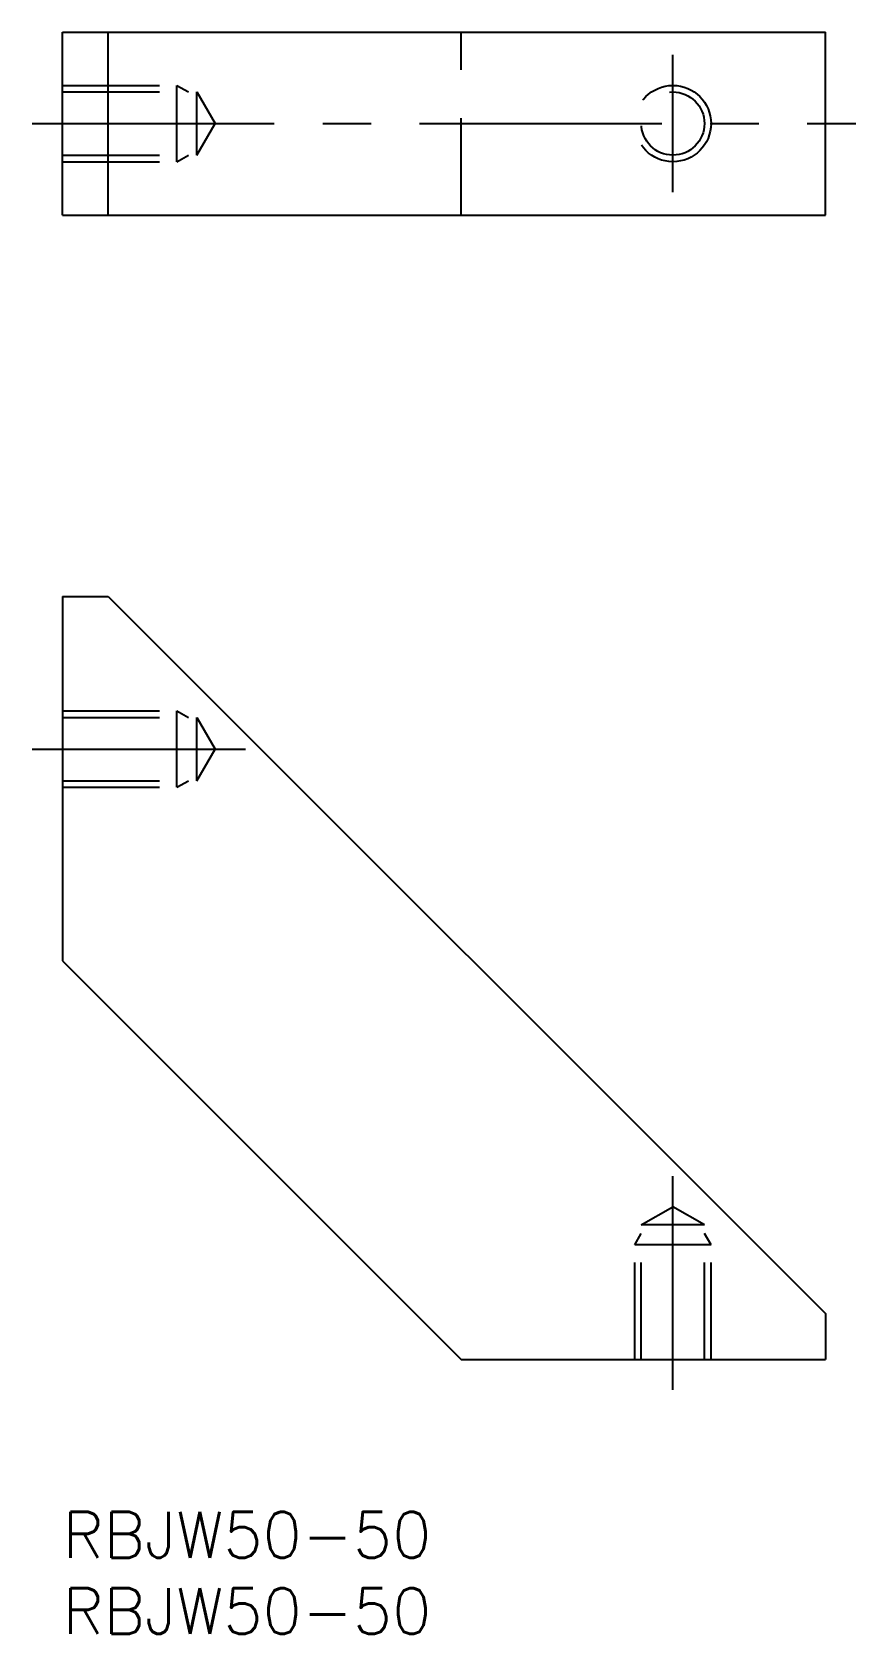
# Model space of a CAD drawing. Extents: x -2 to 52, y -8 to 97.
import ezdxf

# ---------------------------------------------------------------- set-up
doc = ezdxf.new("R2010")
doc.units = 0
doc.header["$LTSCALE"] = 0.5
doc.linetypes.add('CENTER', pattern=[50.8, 31.75, -6.35, 6.35, -6.35])
doc.linetypes.add('DASHED', pattern=[19.05, 12.7, -6.35])
for name, color, linetype in [('MSM_CENTER', 1, 'CENTER'), ('MSM_CONTINUOUS', 7, 'CONTINUOUS'), ('MSM_DASHED', 4, 'DASHED'), ('MSM_PART_NUMBER', 7, 'CONTINUOUS')]:
    doc.layers.add(name, color=color, linetype=linetype)
doc.styles.get("Standard").update_dxf_attribs({"font": 'txt.shx', "height": 1, "bigfont": 'bigfont.shx'})

# ---------------------------------------------------------------- blocks, each defined once
blk = doc.blocks.new('*U2')
at = {"layer": 'MSM_PART_NUMBER'}
blk.add_text('RBJW50-50', height=3, dxfattribs=at).set_placement((0, -3))
blk = doc.blocks.new('*U3')
at = {"layer": 'MSM_PART_NUMBER'}
blk.add_text('RBJW50-50', height=3, dxfattribs=at).set_placement((0, -8))

msp = doc.modelspace()

# ---------------------------------------------------------------- linework, layer by layer
at = {"layer": 'MSM_CENTER'}
for p, q in [((40, 86.5), (40, 95.5)), ((-2, 91), (52, 91)), ((-2, 50), (12, 50)), ((40, 8), (40, 22))]:
    msp.add_line(p, q, dxfattribs=at)
at = {"layer": 'MSM_CONTINUOUS'}
for p, q in [((0, 97), (50, 97)), ((0, 85), (0, 97)), ((3, 85), (3, 97)), ((50, 85), (50, 97)), ((0, 85), (50, 85)), ((0, 60), (3, 60)), ((0, 60), (0, 36.13)), ((3, 60), (50, 13)), ((0, 36.13), (26.13, 10)), ((50, 13), (50, 10)), ((26.13, 10), (50, 10))]:
    msp.add_line(p, q, dxfattribs=at)
at = {"layer": 'MSM_DASHED'}
for p, q in [((26.13, 85), (26.13, 97)), ((0, 93.5), (7.5, 93.5)), ((7.5, 88.5), (7.5, 93.5)), ((7.5, 93.5), (8.25, 93.07)), ((0, 93.07), (8.81, 93.07)), ((8.81, 88.93), (8.81, 93.07)), ((8.81, 93.07), (10, 91)), ((8.81, 88.93), (10, 91)), ((0, 88.93), (8.81, 88.93)), ((0, 88.5), (7.5, 88.5)), ((7.5, 88.5), (8.25, 88.93)), ((0, 52.5), (7.5, 52.5)), ((0, 52.07), (8.81, 52.07)), ((7.5, 47.5), (7.5, 52.5)), ((7.5, 52.5), (8.25, 52.07)), ((8.81, 47.93), (8.81, 52.07)), ((8.81, 52.07), (10, 50)), ((8.81, 47.93), (10, 50)), ((0, 47.93), (8.81, 47.93)), ((0, 47.5), (7.5, 47.5)), ((7.5, 47.5), (8.25, 47.93)), ((37.93, 18.81), (40, 20)), ((42.07, 18.81), (40, 20)), ((37.5, 17.5), (37.93, 18.25)), ((42.07, 18.81), (37.93, 18.81)), ((37.93, 10), (37.93, 18.81)), ((42.07, 10), (42.07, 18.81)), ((42.5, 17.5), (42.07, 18.25)), ((42.5, 17.5), (37.5, 17.5)), ((37.5, 10), (37.5, 17.5)), ((42.5, 10), (42.5, 17.5))]:
    msp.add_line(p, q, dxfattribs=at)
for radius in [2.5, 2.07]:
    msp.add_circle((40, 91), radius, dxfattribs=at)

# ---------------------------------------------------------------- block references
at = {"layer": 'MSM_CONTINUOUS'}
for name in ['*U2', '*U3']:
    msp.add_blockref(name, (0, 0), dxfattribs=at)

doc.saveas('drawing.dxf')
